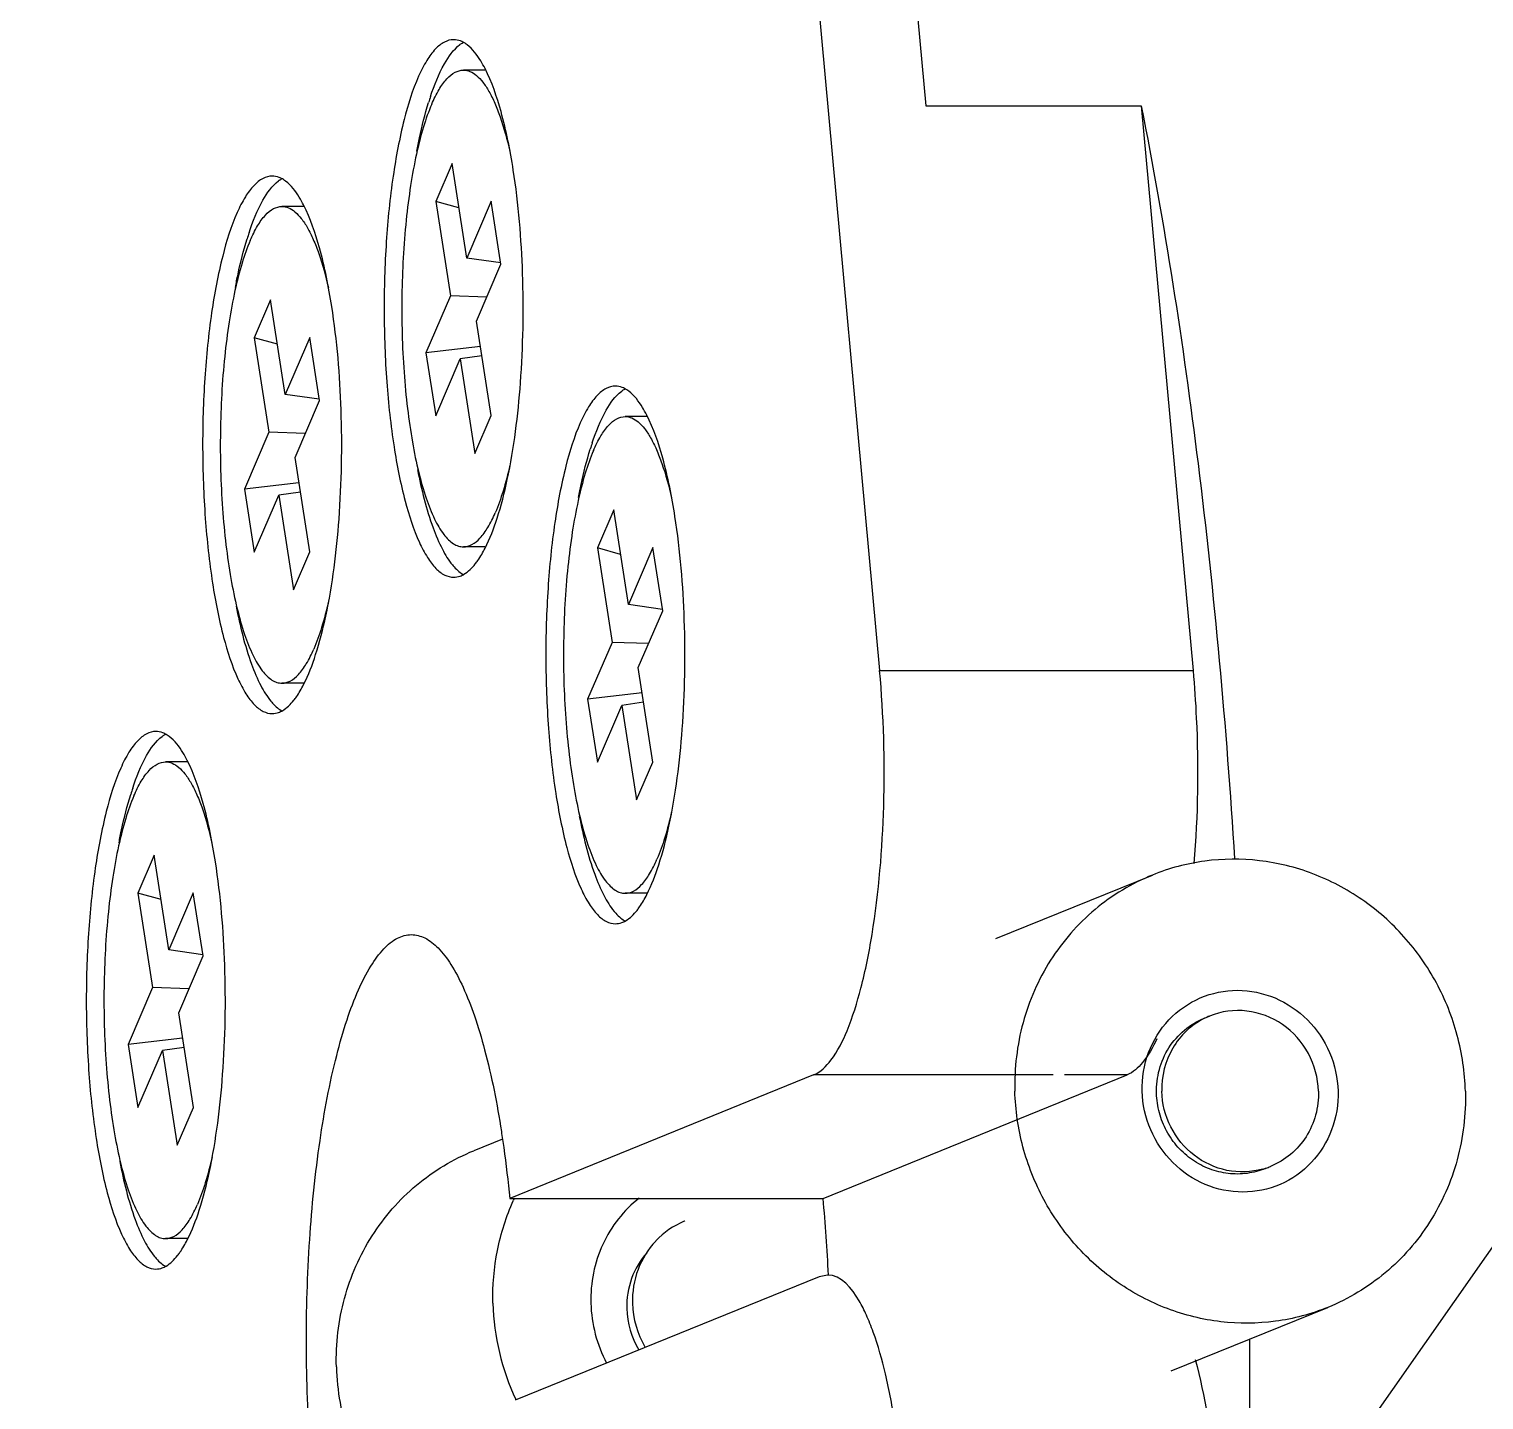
# Model space of a CAD drawing. Header units: millimetres. Extents: x 0 to 841, y 0 to 594.
# Drawn here: x 231.84 to 239.01, y 209.11 to 215.87 of the extents above; entities that cross this region are included whole.
import ezdxf

# ---------------------------------------------------------------- set-up
doc = ezdxf.new("R2010")
doc.units = ezdxf.units.MM
doc.header["$LTSCALE"] = 46.255
doc.layers.get('0').update_dxf_attribs({"linetype": 'CONTINUOUS'})
doc.layers.add('AXIS', color=7, linetype='CONTINUOUS')
doc.styles.get("Standard").update_dxf_attribs({"font": 'txt', "width": 0.85})
doc.dimstyles.get("Standard").update_dxf_attribs({"dimtxt": 3.5, "dimasz": 3.5, "dimexe": 1.5, "dimexo": 1, "dimtad": 1, "dimtxsty": 'STANDARD', "dimcen": 0.09, "dimadec": 0, "dimazin": 0, "dimtol": 1, "dimtp": 0.01, "dimtm": 0.01, "dimtfac": 1, "dimtofl": 0, "dimtmove": 0, "dimatfit": 3, "dimfxl": 1, "dimtolj": 1, "dimarcsym": 0})

msp = doc.modelspace()

# ---------------------------------------------------------------- linework, layer by layer
at = {"color": 7, "linetype": 'CONTINUOUS'}
for p, q in [((235.659, 216.7729), (236.0321, 212.7063)), ((236.142, 216.7729), (236.2597, 215.4898)), ((234.0851, 215.6666), (233.9796, 215.6666)), ((236.2597, 215.4898), (237.3222, 215.4898)), ((237.3222, 215.4898), (237.5776, 212.7063)), ((233.9232, 215.2064), (233.8428, 215.0197)), ((233.9957, 214.7403), (233.9232, 215.2064)), ((233.9573, 214.9875), (233.8428, 215.0197)), ((233.8428, 215.0197), (233.9153, 214.5536)), ((234.1163, 215.0204), (233.9957, 214.7403)), ((234.1646, 214.7096), (234.1163, 215.0204)), ((233.1901, 214.9944), (233.0846, 214.9944)), ((234.1636, 214.7161), (233.9957, 214.7403)), ((234.044, 214.4296), (234.1646, 214.7096)), ((233.0282, 214.5342), (232.9478, 214.3475)), ((233.1007, 214.0681), (233.0282, 214.5342)), ((233.9153, 214.5536), (233.7946, 214.2736)), ((234.0948, 214.5474), (233.9153, 214.5536)), ((234.1165, 213.9635), (234.044, 214.4296)), ((233.0622, 214.3153), (232.9478, 214.3475)), ((232.9478, 214.3475), (233.0203, 213.8814)), ((233.2213, 214.3482), (233.1007, 214.0681)), ((233.2696, 214.0375), (233.2213, 214.3482)), ((234.0635, 214.304), (233.7946, 214.2736)), ((233.7946, 214.2736), (233.843, 213.9628)), ((233.843, 213.9628), (233.9636, 214.2429)), ((234.0707, 214.2581), (233.9636, 214.2429)), ((233.9636, 214.2429), (234.0361, 213.7768)), ((233.2686, 214.0439), (233.1007, 214.0681)), ((233.149, 213.7574), (233.2696, 214.0375)), ((234.0361, 213.7768), (234.1165, 213.9635)), ((234.8826, 213.9587), (234.7771, 213.9587)), ((233.0203, 213.8814), (232.8996, 213.6014)), ((233.1998, 213.8753), (233.0203, 213.8814)), ((233.2215, 213.2913), (233.149, 213.7574)), ((233.1685, 213.6319), (232.8996, 213.6014)), ((232.8996, 213.6014), (232.9479, 213.2906)), ((233.1757, 213.5859), (233.0686, 213.5707)), ((232.9479, 213.2906), (233.0686, 213.5707)), ((233.0686, 213.5707), (233.1411, 213.1046)), ((234.7207, 213.4985), (234.6402, 213.3118)), ((234.7931, 213.0324), (234.7207, 213.4985)), ((234.0858, 213.3166), (233.9796, 213.3166)), ((234.7547, 213.2796), (234.6402, 213.3118)), ((234.6402, 213.3118), (234.7127, 212.8457)), ((234.9138, 213.3125), (234.7931, 213.0324)), ((234.9621, 213.0017), (234.9138, 213.3125)), ((233.1411, 213.1046), (233.2215, 213.2913)), ((234.9611, 213.0082), (234.7931, 213.0324)), ((234.8415, 212.7217), (234.9621, 213.0017)), ((234.7127, 212.8457), (234.5921, 212.5657)), ((234.8922, 212.8395), (234.7127, 212.8457)), ((234.9139, 212.2556), (234.8415, 212.7217)), ((236.0321, 212.7063), (237.5776, 212.7063)), ((233.1907, 212.6444), (233.0846, 212.6444)), ((234.861, 212.5961), (234.5921, 212.5657)), ((234.5921, 212.5657), (234.6404, 212.2549)), ((234.6404, 212.2549), (234.761, 212.535)), ((234.8681, 212.5502), (234.761, 212.535)), ((234.761, 212.535), (234.8335, 212.0689)), ((232.6163, 212.2567), (232.5108, 212.2567)), ((234.8335, 212.0689), (234.9139, 212.2556)), ((232.4544, 211.7965), (232.374, 211.6098)), ((232.5269, 211.3304), (232.4544, 211.7965)), ((232.4884, 211.5775), (232.374, 211.6098)), ((232.374, 211.6098), (232.4465, 211.1437)), ((232.6475, 211.6104), (232.5269, 211.3304)), ((232.6958, 211.2997), (232.6475, 211.6104)), ((234.8832, 211.6087), (234.7771, 211.6087)), ((232.6948, 211.3061), (232.5269, 211.3304)), ((232.5752, 211.0197), (232.6958, 211.2997)), ((232.4465, 211.1437), (232.3258, 210.8636)), ((232.626, 211.1375), (232.4465, 211.1437)), ((232.6477, 210.5536), (232.5752, 211.0197)), ((232.5947, 210.8941), (232.3258, 210.8636)), ((232.3258, 210.8636), (232.3741, 210.5529)), ((232.3741, 210.5529), (232.4948, 210.833)), ((232.6019, 210.8481), (232.4948, 210.833)), ((232.4948, 210.833), (232.5673, 210.3669)), ((235.7067, 210.7134), (234.2078, 210.1047)), ((236.8871, 210.7134), (235.7067, 210.7134)), ((235.7532, 210.1047), (237.2522, 210.7134)), ((237.2522, 210.7134), (236.9442, 210.7134)), ((232.5673, 210.3669), (232.6477, 210.5536)), ((232.6169, 209.9067), (232.5108, 209.9067)), ((235.7338, 209.7189), (234.2348, 209.1102)), ((235.7746, 209.727), (235.7338, 209.7189))]:
    msp.add_line(p, q, dxfattribs=at)
for centre, radius, start, end in [((235.2823, 209.6068), 0.6746, 181.60482, 207.72815), ((235.2002, 209.5735), 0.4153, 181.60931, 211.27406)]:
    msp.add_arc(centre, radius, start, end, dxfattribs=at)
for points, knots in [([(229.4073, 215.3086), (229.5472, 215.3197), (229.8423, 215.4017), (230.2525, 215.6733), (230.647, 216.0857), (231.027, 216.6349), (231.3916, 217.3176), (231.7383, 218.129), (232.0641, 219.0625), (232.4838, 220.519), (232.9239, 222.5853), (233.3129, 225.3043), (233.5663, 228.2605), (233.6745, 231.35), (233.6335, 234.4644), (233.4448, 237.494), (233.1156, 240.3326), (232.6583, 242.881), (232.1651, 244.7725), (231.7055, 246.0652), (231.3573, 246.8639), (230.9901, 247.535), (230.5226, 248.1929), (230.0886, 248.5831), (229.7754, 248.7115)], [0, 0, 0, 0, 0.01187, 0.025304, 0.041143, 0.059848, 0.081615, 0.106481, 0.134378, 0.165169, 0.2346, 0.312793, 0.397294, 0.485359, 0.574086, 0.660549, 0.741915, 0.815583, 0.879321, 0.90693, 0.931497, 0.952964, 0.971379, 1, 1, 1, 1]), ([(232.5052, 245.1466), (232.6914, 244.5724), (233.0296, 243.3285), (233.4309, 241.3294), (233.7506, 239.1152), (234.0624, 235.8896), (234.1724, 232.5482), (234.0889, 229.1832), (233.9279, 226.7201), (233.6731, 224.381), (233.3306, 222.2199), (232.909, 220.2865), (232.4186, 218.6236), (231.8716, 217.2682), (231.3486, 216.3605), (230.8969, 215.8322), (230.5714, 215.5549), (230.2372, 215.373), (230.003, 215.3175), (229.8903, 215.3086)], [0, 0, 0, 0, 0.058098, 0.123907, 0.196143, 0.27331, 0.435728, 0.517484, 0.597222, 0.67322, 0.743867, 0.807718, 0.863559, 0.910508, 0.948183, 0.963689, 0.977206, 0.989114, 1, 1, 1, 1]), ([(233.7227, 219.905), (233.6324, 219.905), (233.4394, 219.8658), (233.1692, 219.7021), (232.9104, 219.4424), (232.6617, 219.0896), (232.4235, 218.6461), (232.1975, 218.1151), (231.9856, 217.5013), (231.7137, 216.5398), (231.432, 215.1739), (231.1888, 213.3776), (231.0388, 211.4299), (230.9881, 209.405), (231.0388, 207.3802), (231.1888, 205.4325), (231.432, 203.6362), (231.7137, 202.2703), (231.9856, 201.3087), (232.1975, 200.6949), (232.4235, 200.164), (232.6617, 199.7204), (232.9104, 199.3676), (233.1691, 199.1079), (233.4394, 198.9442), (233.6324, 198.905), (233.7227, 198.905)], [0, 0, 0, 0, 0.012, 0.025459, 0.041393, 0.060357, 0.082585, 0.108125, 0.136899, 0.168752, 0.240746, 0.321857, 0.409305, 0.499999, 0.590692, 0.67814, 0.759251, 0.831247, 0.863099, 0.891874, 0.917414, 0.939643, 0.958606, 0.974541, 0.988, 1, 1, 1, 1]), ([(240.151, 203.3842), (240.3032, 204.2243), (240.5293, 206.0001), (240.6692, 208.7351), (240.6194, 211.5191), (240.4187, 213.7737), (240.1581, 215.4432), (239.928, 216.5469), (239.6623, 217.5193), (239.366, 218.3437), (239.0448, 219.006), (238.7434, 219.4406), (238.4878, 219.6854), (238.3036, 219.8107), (238.1156, 219.8875), (237.9867, 219.905), (237.9245, 219.905)], [0, 0, 0, 0, 0.14769, 0.309152, 0.473336, 0.628943, 0.700206, 0.765509, 0.823849, 0.874441, 0.9168, 0.95093, 0.965169, 0.977807, 0.989235, 1, 1, 1, 1]), ([(238.4075, 219.905), (238.4978, 219.905), (238.6908, 219.8659), (238.9611, 219.7023), (239.2198, 219.4426), (239.4685, 219.0898), (239.7068, 218.6464), (239.9328, 218.1154), (240.1447, 217.5016), (240.4166, 216.5402), (240.6984, 215.1742), (240.9416, 213.3779), (241.0916, 211.4302), (241.1423, 209.4053), (241.0916, 207.3804), (240.9416, 205.4326), (240.6984, 203.6363), (240.4167, 202.2703), (240.1448, 201.3087), (239.9329, 200.6949), (239.7069, 200.1639), (239.4687, 199.7204), (239.22, 199.3676), (238.9612, 199.1079), (238.691, 198.9442), (238.498, 198.905), (238.4076, 198.905)], [0, 0, 0, 0, 0.012, 0.025457, 0.041391, 0.060352, 0.082579, 0.108117, 0.136891, 0.168742, 0.240736, 0.321847, 0.409296, 0.49999, 0.590686, 0.678136, 0.759249, 0.831246, 0.863099, 0.891874, 0.917414, 0.939643, 0.958606, 0.974541, 0.988, 1, 1, 1, 1]), ([(238.6843, 218.9645), (238.7938, 218.8346), (239.0031, 218.5211), (239.2731, 217.9677), (239.525, 217.2942), (239.8476, 216.1913), (240.1661, 214.5839), (240.4148, 212.4524), (240.5296, 210.149), (240.5037, 207.8035), (240.3384, 205.5487), (240.1294, 204.0977), (239.9967, 203.413)], [0, 0, 0, 0, 0.032097, 0.07082, 0.116162, 0.167815, 0.287824, 0.425252, 0.57303, 0.723344, 0.868204, 1, 1, 1, 1]), ([(233.823, 215.4988), (233.8337, 215.5236), (233.8552, 215.5676), (233.8934, 215.6219), (233.9341, 215.6573), (233.9655, 215.6666), (233.9796, 215.6666)], [0, 0, 0, 0, 0.337469, 0.609675, 0.823629, 1, 1, 1, 1]), ([(233.9796, 215.6666), (233.9906, 215.6666), (234.0143, 215.6614), (234.0469, 215.6397), (234.078, 215.6057), (234.1078, 215.5596), (234.1361, 215.5018), (234.1737, 215.4041), (234.1953, 215.3235), (234.2083, 215.2664)], [0, 0, 0, 0, 0.068065, 0.145678, 0.239179, 0.351734, 0.484489, 0.637405, 1, 1, 1, 1]), ([(233.823, 215.4988), (233.8074, 215.4626), (233.779, 215.3814), (233.745, 215.2471), (233.7169, 215.0932), (233.6875, 214.8611), (233.6709, 214.5536), (233.6791, 214.2433), (233.7017, 214.0023), (233.7255, 213.8374), (233.7556, 213.6895), (233.7914, 213.5625), (233.8317, 213.4595), (233.8706, 213.3909), (233.9044, 213.3518), (233.9288, 213.3318), (233.9539, 213.3195), (233.9713, 213.3166), (233.9797, 213.3166)], [0, 0, 0, 0, 0.051683, 0.112571, 0.181447, 0.256761, 0.419376, 0.584724, 0.663369, 0.73675, 0.803154, 0.861126, 0.90959, 0.948054, 0.963694, 0.977214, 0.989075, 1, 1, 1, 1]), ([(237.3222, 215.4898), (237.438, 214.9062), (237.6289, 213.6726), (237.7413, 212.4299), (237.7825, 211.7792)], [0, 0, 0, 0, 0.477137, 1, 1, 1, 1]), ([(232.928, 214.8266), (232.9387, 214.8514), (232.9602, 214.8954), (232.9983, 214.9497), (233.0391, 214.9851), (233.0705, 214.9944), (233.0846, 214.9944)], [0, 0, 0, 0, 0.337469, 0.609675, 0.823629, 1, 1, 1, 1]), ([(233.0846, 214.9944), (233.0956, 214.9944), (233.1193, 214.9892), (233.1519, 214.9675), (233.183, 214.9335), (233.2127, 214.8874), (233.241, 214.8296), (233.2787, 214.7319), (233.3003, 214.6513), (233.3133, 214.5942)], [0, 0, 0, 0, 0.068065, 0.145678, 0.239179, 0.351734, 0.484489, 0.637405, 1, 1, 1, 1]), ([(232.928, 214.8266), (232.9124, 214.7904), (232.884, 214.7092), (232.85, 214.575), (232.8219, 214.421), (232.7925, 214.1889), (232.7759, 213.8814), (232.7841, 213.5711), (232.8067, 213.3301), (232.8304, 213.1652), (232.8606, 213.0173), (232.8963, 212.8903), (232.9366, 212.7873), (232.9755, 212.7187), (233.0094, 212.6796), (233.0337, 212.6596), (233.0588, 212.6473), (233.0763, 212.6444), (233.0846, 212.6444)], [0, 0, 0, 0, 0.051683, 0.112571, 0.181447, 0.256761, 0.419376, 0.584724, 0.663369, 0.73675, 0.803154, 0.861126, 0.90959, 0.948054, 0.963694, 0.977214, 0.989075, 1, 1, 1, 1]), ([(234.6205, 213.7909), (234.6312, 213.8157), (234.6527, 213.8597), (234.6908, 213.914), (234.7315, 213.9494), (234.7629, 213.9587), (234.7771, 213.9587)], [0, 0, 0, 0, 0.337469, 0.609675, 0.823629, 1, 1, 1, 1]), ([(234.7771, 213.9587), (234.7881, 213.9587), (234.8117, 213.9535), (234.8444, 213.9318), (234.8755, 213.8978), (234.9052, 213.8517), (234.9335, 213.7939), (234.9711, 213.6962), (234.9928, 213.6156), (235.0057, 213.5585)], [0, 0, 0, 0, 0.068065, 0.145678, 0.239179, 0.351734, 0.484489, 0.637405, 1, 1, 1, 1]), ([(234.6205, 213.7909), (234.6049, 213.7547), (234.5765, 213.6735), (234.5425, 213.5393), (234.5143, 213.3853), (234.485, 213.1532), (234.4684, 212.8457), (234.4766, 212.5354), (234.4992, 212.2944), (234.5229, 212.1295), (234.5531, 211.9816), (234.5888, 211.8546), (234.6291, 211.7516), (234.668, 211.683), (234.7019, 211.6439), (234.7262, 211.6239), (234.7513, 211.6116), (234.7688, 211.6087), (234.7771, 211.6087)], [0, 0, 0, 0, 0.051683, 0.112571, 0.181447, 0.256761, 0.419376, 0.584724, 0.663369, 0.73675, 0.803154, 0.861126, 0.90959, 0.948054, 0.963694, 0.977214, 0.989075, 1, 1, 1, 1]), ([(234.2089, 213.7196), (234.1992, 213.6764), (234.1786, 213.5968), (234.1512, 213.5191), (234.1363, 213.4844)], [0, 0, 0, 0, 0.539765, 1, 1, 1, 1]), ([(233.9797, 213.3166), (233.9938, 213.3166), (234.0252, 213.3259), (234.0659, 213.3613), (234.1041, 213.4156), (234.1256, 213.4596), (234.1363, 213.4844)], [0, 0, 0, 0, 0.176371, 0.390325, 0.662531, 1, 1, 1, 1]), ([(233.3139, 213.0474), (233.3041, 213.0042), (233.2836, 212.9246), (233.2562, 212.847), (233.2413, 212.8122)], [0, 0, 0, 0, 0.539765, 1, 1, 1, 1]), ([(233.0846, 212.6444), (233.0988, 212.6444), (233.1302, 212.6537), (233.1709, 212.6891), (233.209, 212.7434), (233.2306, 212.7874), (233.2413, 212.8122)], [0, 0, 0, 0, 0.176371, 0.390325, 0.662531, 1, 1, 1, 1]), ([(235.7067, 210.7134), (235.7414, 210.7275), (235.8097, 210.7976), (235.8826, 210.9466), (235.9482, 211.156), (236.0215, 211.5246), (236.064, 212.0491), (236.0524, 212.4847), (236.0321, 212.7063)], [0, 0, 0, 0, 0.054235, 0.133958, 0.240469, 0.370491, 0.677756, 1, 1, 1, 1]), ([(237.5776, 212.7063), (237.5847, 212.6286), (237.6061, 212.3119), (237.6014, 211.9933), (237.582, 211.7548)], [0, 0, 0, 0, 0.245969, 1, 1, 1, 1]), ([(232.3542, 212.0888), (232.3649, 212.1137), (232.3864, 212.1577), (232.4245, 212.212), (232.4653, 212.2474), (232.4967, 212.2567), (232.5108, 212.2567)], [0, 0, 0, 0, 0.337469, 0.609675, 0.823629, 1, 1, 1, 1]), ([(232.5108, 212.2567), (232.5218, 212.2567), (232.5455, 212.2514), (232.5781, 212.2298), (232.6092, 212.1958), (232.639, 212.1497), (232.6673, 212.0919), (232.7049, 211.9941), (232.7265, 211.9135), (232.7395, 211.8565)], [0, 0, 0, 0, 0.068065, 0.145678, 0.239179, 0.351734, 0.484489, 0.637405, 1, 1, 1, 1]), ([(232.3542, 212.0888), (232.3386, 212.0527), (232.3102, 211.9714), (232.2762, 211.8372), (232.2481, 211.6833), (232.2187, 211.4511), (232.2021, 211.1437), (232.2103, 210.8334), (232.2329, 210.5924), (232.2566, 210.4274), (232.2868, 210.2796), (232.3225, 210.1526), (232.3629, 210.0495), (232.4017, 209.981), (232.4356, 209.9419), (232.4599, 209.9219), (232.485, 209.9095), (232.5025, 209.9067), (232.5108, 209.9067)], [0, 0, 0, 0, 0.051683, 0.112571, 0.181447, 0.256761, 0.419376, 0.584724, 0.663369, 0.73675, 0.803154, 0.861126, 0.90959, 0.948054, 0.963694, 0.977214, 0.989075, 1, 1, 1, 1]), ([(235.0064, 212.0117), (234.9966, 211.9685), (234.976, 211.8889), (234.9487, 211.8113), (234.9337, 211.7765)], [0, 0, 0, 0, 0.539765, 1, 1, 1, 1]), ([(234.7771, 211.6087), (234.7912, 211.6087), (234.8227, 211.618), (234.8634, 211.6534), (234.9015, 211.7077), (234.923, 211.7517), (234.9337, 211.7765)], [0, 0, 0, 0, 0.176371, 0.390325, 0.662531, 1, 1, 1, 1]), ([(233.2791, 208.3749), (233.2542, 208.535), (233.2181, 208.8692), (233.1995, 209.3793), (233.2147, 209.8912), (233.2629, 210.3698), (233.3302, 210.7315), (233.4007, 210.978), (233.4562, 211.1258), (233.516, 211.2446), (233.5796, 211.3327), (233.6474, 211.3901), (233.6993, 211.405), (233.7228, 211.405)], [0, 0, 0, 0, 0.152632, 0.31631, 0.480535, 0.634708, 0.769123, 0.826407, 0.876056, 0.917673, 0.95132, 0.977918, 1, 1, 1, 1]), ([(233.7228, 211.405), (233.7456, 211.405), (233.796, 211.391), (233.8624, 211.3366), (233.9247, 211.2526), (233.9834, 211.1394), (234.038, 210.9983), (234.1081, 210.7626), (234.1455, 210.5704), (234.1665, 210.4351)], [0, 0, 0, 0, 0.061273, 0.134548, 0.22671, 0.340405, 0.475901, 0.632281, 1, 1, 1, 1]), ([(237.3269, 210.6332), (237.3251, 210.6975), (237.3461, 210.8272), (237.4487, 210.9931), (237.6072, 211.1047), (237.797, 211.1435), (237.9881, 211.104), (238.1512, 210.9931), (238.2622, 210.8285), (238.291, 210.6981), (238.2928, 210.6332)], [0, 0, 0, 0, 0.126058, 0.250209, 0.372925, 0.49556, 0.619513, 0.745387, 0.872659, 1, 1, 1, 1]), ([(237.3977, 210.6228), (237.3966, 210.6622), (237.4059, 210.7414), (237.4537, 210.85), (237.531, 210.9386), (237.5981, 210.979), (237.6336, 210.9934)], [0, 0, 0, 0, 0.253985, 0.50509, 0.753401, 1, 1, 1, 1]), ([(237.3992, 210.8919), (237.3798, 210.8504), (237.3422, 210.7817), (237.2822, 210.7256), (237.2522, 210.7134)], [0, 0, 0, 0, 0.586058, 1, 1, 1, 1]), ([(238.2928, 210.6332), (238.2945, 210.5689), (238.2735, 210.4393), (238.1709, 210.2733), (238.0124, 210.1618), (237.8226, 210.1229), (237.6316, 210.1624), (237.4685, 210.2734), (237.3574, 210.4379), (237.3286, 210.5683), (237.3269, 210.6332)], [0, 0, 0, 0, 0.126058, 0.250209, 0.372925, 0.49556, 0.619513, 0.745387, 0.872659, 1, 1, 1, 1]), ([(237.9346, 210.2522), (237.9058, 210.2405), (237.8449, 210.2243), (237.7503, 210.2237), (237.6577, 210.2465), (237.5726, 210.2913), (237.5, 210.3555), (237.4441, 210.4353), (237.408, 210.526), (237.3986, 210.5905), (237.3977, 210.6228)], [0, 0, 0, 0, 0.122124, 0.24482, 0.368519, 0.493414, 0.619423, 0.746211, 0.873256, 1, 1, 1, 1]), ([(232.7401, 210.3097), (232.7303, 210.2664), (232.7098, 210.1869), (232.6824, 210.1092), (232.6675, 210.0745)], [0, 0, 0, 0, 0.539765, 1, 1, 1, 1]), ([(232.5108, 209.9067), (232.525, 209.9067), (232.5564, 209.9159), (232.5971, 209.9514), (232.6352, 210.0056), (232.6568, 210.0497), (232.6675, 210.0745)], [0, 0, 0, 0, 0.176371, 0.390325, 0.662531, 1, 1, 1, 1]), ([(234.8466, 210.1063), (234.8084, 210.0764), (234.7386, 210.0066), (234.6614, 209.8799), (234.6151, 209.7377), (234.6066, 209.6378), (234.6079, 209.5879)], [0, 0, 0, 0, 0.246831, 0.495639, 0.746742, 1, 1, 1, 1]), ([(234.885, 209.8371), (234.8519, 209.8005), (234.7995, 209.7127), (234.7837, 209.6119), (234.7851, 209.5618)], [0, 0, 0, 0, 0.496292, 1, 1, 1, 1]), ([(236.1611, 208.0964), (236.1635, 208.1997), (236.1626, 208.4042), (236.1454, 208.7029), (236.1131, 208.9813), (236.0669, 209.2282), (236.0171, 209.4074), (235.9692, 209.5273), (235.9159, 209.6344), (235.8418, 209.7269), (235.7746, 209.7271)], [0, 0, 0, 0, 0.178669, 0.353235, 0.516755, 0.662939, 0.78649, 0.838588, 0.883854, 1, 1, 1, 1]), ([(237.8565, 209.4104), (237.8566, 208.7387), (237.8227, 207.4205), (237.7183, 206.1059), (237.647, 205.4636)], [0, 0, 0, 0, 0.509693, 1, 1, 1, 1]), ([(237.5885, 209.3098), (237.6374, 209.1286), (237.698, 208.7236), (237.7116, 208.316), (237.7066, 208.0964)], [0, 0, 0, 0, 0.460687, 1, 1, 1, 1])]:
    msp.add_open_spline(points, degree=3, knots=knots, dxfattribs=at)
at = {"layer": 'AXIS', "color": 7, "linetype": 'CONTINUOUS'}
for p, q in [((236.6049, 211.3851), (237.3771, 211.6987)), ((237.6336, 210.9934), (237.6593, 211.0038)), ((234.1718, 210.3971), (234.0309, 210.3398)), ((237.9346, 210.2522), (237.9603, 210.2626)), ((234.2078, 210.1047), (235.7532, 210.1047)), ((237.4703, 209.2541), (238.2425, 209.5677))]:
    msp.add_line(p, q, dxfattribs=at)
for centre, radius, start, end in [((234.0574, 215.666), 0.158, 124.90075, 126.91895), ((235.2115, 215.074), 1.4691, 161.63623, 162.881), ((233.1624, 214.9938), 0.158, 124.90075, 126.91895), ((234.3165, 214.4018), 1.4691, 161.63623, 162.881), ((234.8549, 213.9581), 0.158, 124.90075, 126.91895), ((236.0089, 213.3661), 1.4691, 161.63623, 162.881), ((232.5886, 212.2561), 0.158, 124.90075, 126.91895), ((233.7427, 211.664), 1.4691, 161.63623, 162.881), ((237.7987, 210.6607), 0.3703, 112.09906, 116.39566), ((237.8216, 210.6037), 0.3682, 285.53519, 287.80464), ((237.8212, 210.6052), 0.3697, 287.80614, 292.099), ((235.248, 209.632), 1.1217, 155.01297, 155.60317), ((228.8574, 209.441), 6.9277, 2.37189, 5.49731), ((235.2248, 209.6162), 0.4072, 112.57419, 136.83412), ((235.2236, 209.6182), 0.4049, 112.09847, 112.51813), ((235.3172, 209.6212), 1.1927, 181.59817, 205.22906), ((235.2676, 209.6008), 0.4546, 181.61935, 210.44795)]:
    msp.add_arc(centre, radius, start, end, dxfattribs=at)
for points, knots in [([(233.9313, 215.8166), (233.9158, 215.8166), (233.8814, 215.8067), (233.8364, 215.7687), (233.7943, 215.7103), (233.7367, 215.5956), (233.6778, 215.4045), (233.6266, 215.1309), (233.5948, 214.8137), (233.5846, 214.4746), (233.597, 214.1367), (233.6209, 213.9152), (233.6374, 213.8092)], [0, 0, 0, 0, 0.022082, 0.048684, 0.082334, 0.123951, 0.230804, 0.365232, 0.519419, 0.68366, 0.847354, 1, 1, 1, 1]), ([(233.9765, 215.805), (233.9729, 215.8069), (233.9586, 215.8134), (233.9428, 215.8166), (233.9313, 215.8166)], [0, 0, 0, 0, 0.263073, 1, 1, 1, 1]), ([(233.8172, 215.5368), (233.8356, 215.5922), (233.8717, 215.6839), (233.9301, 215.7679), (233.9625, 215.7923)], [0, 0, 0, 0, 0.589763, 1, 1, 1, 1]), ([(234.0861, 215.674), (234.0795, 215.687), (234.0557, 215.7298), (234.0253, 215.7705), (233.9978, 215.7915)], [0, 0, 0, 0, 0.295437, 1, 1, 1, 1]), ([(234.2253, 215.174), (234.2102, 215.271), (234.1763, 215.4412), (234.1204, 215.6069), (234.0861, 215.674)], [0, 0, 0, 0, 0.565512, 1, 1, 1, 1]), ([(233.7499, 215.2675), (233.754, 215.2891), (233.77, 215.3695), (233.7898, 215.4491), (233.8074, 215.5064)], [0, 0, 0, 0, 0.268652, 1, 1, 1, 1]), ([(234.0866, 213.3102), (234.1106, 213.3572), (234.1529, 213.4685), (234.2214, 213.7395), (234.2711, 214.1439), (234.2805, 214.6553), (234.2515, 215.0054), (234.2253, 215.174)], [0, 0, 0, 0, 0.083923, 0.188222, 0.443572, 0.728847, 1, 1, 1, 1]), ([(233.0363, 215.1444), (233.0208, 215.1444), (232.9864, 215.1346), (232.9414, 215.0965), (232.8993, 215.0381), (232.8416, 214.9234), (232.7828, 214.7323), (232.7316, 214.4587), (232.6997, 214.1415), (232.6896, 213.8024), (232.702, 213.4645), (232.7259, 213.243), (232.7424, 213.137)], [0, 0, 0, 0, 0.022082, 0.048684, 0.082334, 0.123951, 0.230804, 0.365232, 0.519419, 0.68366, 0.847354, 1, 1, 1, 1]), ([(232.9222, 214.8646), (232.9405, 214.92), (232.9767, 215.0117), (233.0351, 215.0957), (233.0675, 215.1201)], [0, 0, 0, 0, 0.589763, 1, 1, 1, 1]), ([(233.0815, 215.1329), (233.0779, 215.1347), (233.0636, 215.1412), (233.0478, 215.1444), (233.0363, 215.1444)], [0, 0, 0, 0, 0.263073, 1, 1, 1, 1]), ([(233.1911, 215.0018), (233.1845, 215.0148), (233.1607, 215.0576), (233.1303, 215.0983), (233.1027, 215.1193)], [0, 0, 0, 0, 0.295437, 1, 1, 1, 1]), ([(233.3303, 214.5018), (233.3152, 214.5988), (233.2813, 214.769), (233.2254, 214.9347), (233.1911, 215.0018)], [0, 0, 0, 0, 0.565512, 1, 1, 1, 1]), ([(232.8549, 214.5953), (232.859, 214.6169), (232.875, 214.6973), (232.8948, 214.777), (232.9124, 214.8342)], [0, 0, 0, 0, 0.268652, 1, 1, 1, 1]), ([(233.1916, 212.638), (233.2156, 212.685), (233.2578, 212.7964), (233.3264, 213.0673), (233.3761, 213.4717), (233.3855, 213.9831), (233.3565, 214.3332), (233.3303, 214.5018)], [0, 0, 0, 0, 0.083923, 0.188222, 0.443572, 0.728847, 1, 1, 1, 1]), ([(234.7288, 214.1087), (234.7132, 214.1087), (234.6788, 214.0988), (234.6339, 214.0608), (234.5917, 214.0024), (234.5341, 213.8877), (234.4753, 213.6966), (234.4241, 213.423), (234.3922, 213.1058), (234.3821, 212.7667), (234.3944, 212.4288), (234.4184, 212.2073), (234.4348, 212.1013)], [0, 0, 0, 0, 0.022082, 0.048684, 0.082334, 0.123951, 0.230804, 0.365232, 0.519419, 0.68366, 0.847354, 1, 1, 1, 1]), ([(234.774, 214.0972), (234.7703, 214.099), (234.7561, 214.1055), (234.7403, 214.1087), (234.7288, 214.1087)], [0, 0, 0, 0, 0.263073, 1, 1, 1, 1]), ([(234.6146, 213.8289), (234.633, 213.8843), (234.6692, 213.976), (234.7275, 214.06), (234.76, 214.0844)], [0, 0, 0, 0, 0.589763, 1, 1, 1, 1]), ([(234.8835, 213.9661), (234.8769, 213.9791), (234.8531, 214.0219), (234.8228, 214.0626), (234.7952, 214.0836)], [0, 0, 0, 0, 0.295437, 1, 1, 1, 1]), ([(235.0228, 213.4661), (235.0077, 213.5631), (234.9737, 213.7333), (234.9179, 213.899), (234.8835, 213.9661)], [0, 0, 0, 0, 0.565512, 1, 1, 1, 1]), ([(233.6374, 213.8092), (233.6513, 213.7195), (233.6827, 213.5597), (233.741, 213.3769), (233.7976, 213.2676), (233.8389, 213.212), (233.8828, 213.1758), (233.9163, 213.1666), (233.9314, 213.1666)], [0, 0, 0, 0, 0.367809, 0.659506, 0.773228, 0.865415, 0.938715, 1, 1, 1, 1]), ([(234.5474, 213.5596), (234.5514, 213.5812), (234.5674, 213.6616), (234.5872, 213.7412), (234.6049, 213.7985)], [0, 0, 0, 0, 0.268652, 1, 1, 1, 1]), ([(233.7535, 213.697), (233.7723, 213.5999), (233.8048, 213.4656), (233.8696, 213.3106), (233.9057, 213.2512), (233.925, 213.2277)], [0, 0, 0, 0, 0.589486, 0.818222, 1, 1, 1, 1]), ([(234.884, 211.6023), (234.908, 211.6493), (234.9503, 211.7607), (235.0189, 212.0316), (235.0686, 212.436), (235.078, 212.9474), (235.049, 213.2975), (235.0228, 213.4661)], [0, 0, 0, 0, 0.083923, 0.188222, 0.443572, 0.728847, 1, 1, 1, 1]), ([(234.0381, 213.2325), (234.0424, 213.2379), (234.0606, 213.2625), (234.0759, 213.2891), (234.0866, 213.3102)], [0, 0, 0, 0, 0.227087, 1, 1, 1, 1]), ([(233.925, 213.2277), (233.9277, 213.2245), (233.9377, 213.2127), (233.9488, 213.2019), (233.9576, 213.1948)], [0, 0, 0, 0, 0.266975, 1, 1, 1, 1]), ([(233.9629, 213.1722), (233.9696, 213.1746), (233.9989, 213.1886), (234.0224, 213.2126), (234.0381, 213.2325)], [0, 0, 0, 0, 0.217071, 1, 1, 1, 1]), ([(232.7424, 213.137), (232.7563, 213.0473), (232.7877, 212.8875), (232.846, 212.7048), (232.9026, 212.5954), (232.9439, 212.5398), (232.9878, 212.5037), (233.0212, 212.4944), (233.0364, 212.4944)], [0, 0, 0, 0, 0.367809, 0.659506, 0.773228, 0.865415, 0.938715, 1, 1, 1, 1]), ([(232.8585, 213.0249), (232.8773, 212.9278), (232.9098, 212.7934), (232.9745, 212.6384), (233.0106, 212.579), (233.03, 212.5555)], [0, 0, 0, 0, 0.589486, 0.818222, 1, 1, 1, 1]), ([(233.1431, 212.5603), (233.1474, 212.5657), (233.1656, 212.5903), (233.1809, 212.6169), (233.1916, 212.638)], [0, 0, 0, 0, 0.227087, 1, 1, 1, 1]), ([(233.03, 212.5555), (233.0326, 212.5523), (233.0427, 212.5406), (233.0538, 212.5297), (233.0626, 212.5226)], [0, 0, 0, 0, 0.266975, 1, 1, 1, 1]), ([(233.0679, 212.5), (233.0745, 212.5024), (233.1039, 212.5164), (233.1274, 212.5404), (233.1431, 212.5603)], [0, 0, 0, 0, 0.217071, 1, 1, 1, 1]), ([(232.4625, 212.4067), (232.447, 212.4067), (232.4126, 212.3968), (232.3676, 212.3588), (232.3255, 212.3004), (232.2678, 212.1856), (232.209, 211.9945), (232.1578, 211.721), (232.126, 211.4038), (232.1158, 211.0647), (232.1282, 210.7267), (232.1521, 210.5053), (232.1686, 210.3993)], [0, 0, 0, 0, 0.022082, 0.048684, 0.082334, 0.123951, 0.230804, 0.365232, 0.519419, 0.68366, 0.847354, 1, 1, 1, 1]), ([(232.3484, 212.1269), (232.3667, 212.1822), (232.4029, 212.274), (232.4613, 212.358), (232.4937, 212.3823)], [0, 0, 0, 0, 0.589763, 1, 1, 1, 1]), ([(232.5077, 212.3951), (232.5041, 212.397), (232.4898, 212.4035), (232.474, 212.4067), (232.4625, 212.4067)], [0, 0, 0, 0, 0.263073, 1, 1, 1, 1]), ([(232.6173, 212.2641), (232.6107, 212.277), (232.5869, 212.3199), (232.5565, 212.3606), (232.5289, 212.3816)], [0, 0, 0, 0, 0.295437, 1, 1, 1, 1]), ([(232.7565, 211.7641), (232.7414, 211.861), (232.7075, 212.0313), (232.6516, 212.197), (232.6173, 212.2641)], [0, 0, 0, 0, 0.565512, 1, 1, 1, 1]), ([(232.2811, 211.8576), (232.2852, 211.8792), (232.3012, 211.9596), (232.321, 212.0392), (232.3386, 212.0965)], [0, 0, 0, 0, 0.268652, 1, 1, 1, 1]), ([(234.4348, 212.1013), (234.4488, 212.0116), (234.4802, 211.8518), (234.5385, 211.6691), (234.5951, 211.5597), (234.6364, 211.5041), (234.6803, 211.468), (234.7137, 211.4587), (234.7288, 211.4587)], [0, 0, 0, 0, 0.367809, 0.659506, 0.773228, 0.865415, 0.938715, 1, 1, 1, 1]), ([(234.551, 211.9892), (234.5698, 211.8921), (234.6022, 211.7577), (234.667, 211.6027), (234.7031, 211.5433), (234.7225, 211.5198)], [0, 0, 0, 0, 0.589486, 0.818222, 1, 1, 1, 1]), ([(232.6178, 209.9002), (232.6418, 209.9473), (232.684, 210.0586), (232.7526, 210.3295), (232.8023, 210.734), (232.8117, 211.2454), (232.7827, 211.5955), (232.7565, 211.7641)], [0, 0, 0, 0, 0.083923, 0.188222, 0.443572, 0.728847, 1, 1, 1, 1]), ([(238.9206, 210.6332), (238.9181, 210.7258), (238.891, 210.9114), (238.7873, 211.1721), (238.6265, 211.4015), (238.4178, 211.5861), (238.1732, 211.7151), (237.907, 211.7806), (237.6349, 211.7788), (237.4598, 211.7323), (237.3771, 211.6987)], [0, 0, 0, 0, 0.12675, 0.253798, 0.380581, 0.506589, 0.631484, 0.755182, 0.877877, 1, 1, 1, 1]), ([(237.3771, 211.6987), (237.2751, 211.6573), (237.0823, 211.5412), (236.86, 211.2865), (236.7227, 210.9742), (236.6959, 210.7465), (236.699, 210.6332)], [0, 0, 0, 0, 0.246598, 0.494904, 0.746007, 1, 1, 1, 1]), ([(234.8356, 211.5246), (234.8399, 211.53), (234.858, 211.5546), (234.8733, 211.5812), (234.884, 211.6023)], [0, 0, 0, 0, 0.227087, 1, 1, 1, 1]), ([(234.7225, 211.5198), (234.7251, 211.5166), (234.7352, 211.5049), (234.7463, 211.494), (234.7551, 211.4869)], [0, 0, 0, 0, 0.266975, 1, 1, 1, 1]), ([(234.7604, 211.4643), (234.767, 211.4667), (234.7964, 211.4807), (234.8199, 211.5047), (234.8356, 211.5246)], [0, 0, 0, 0, 0.217071, 1, 1, 1, 1]), ([(238.1962, 210.6332), (238.1944, 210.6973), (238.16, 210.8262), (238.0286, 210.9736), (237.8462, 211.0443), (237.7166, 211.0271), (237.6594, 211.0038)], [0, 0, 0, 0, 0.253916, 0.506788, 0.755341, 1, 1, 1, 1]), ([(237.634, 210.9924), (237.5699, 210.9606), (237.4575, 210.8552), (237.4215, 210.7062), (237.4234, 210.6332)], [0, 0, 0, 0, 0.494831, 1, 1, 1, 1]), ([(238.2425, 209.5677), (238.1598, 209.5341), (237.9847, 209.4877), (237.7126, 209.4858), (237.4464, 209.5513), (237.2019, 209.6803), (236.9932, 209.8649), (236.8323, 210.0943), (236.7286, 210.3551), (236.7015, 210.5406), (236.699, 210.6332)], [0, 0, 0, 0, 0.122123, 0.244818, 0.368516, 0.493411, 0.619419, 0.746202, 0.87325, 1, 1, 1, 1]), ([(237.9203, 210.249), (237.864, 210.2333), (237.7409, 210.2293), (237.574, 210.3075), (237.4559, 210.4511), (237.4251, 210.5727), (237.4234, 210.6332)], [0, 0, 0, 0, 0.244846, 0.493727, 0.746482, 1, 1, 1, 1]), ([(238.1962, 210.6332), (238.1973, 210.5938), (238.188, 210.5146), (238.1402, 210.406), (238.0628, 210.3174), (237.9957, 210.277), (237.9603, 210.2626)], [0, 0, 0, 0, 0.254013, 0.505091, 0.753404, 1, 1, 1, 1]), ([(238.9206, 210.6332), (238.9237, 210.5199), (238.897, 210.2922), (238.7596, 209.9799), (238.5374, 209.7252), (238.3445, 209.6091), (238.2425, 209.5677)], [0, 0, 0, 0, 0.253993, 0.505096, 0.753402, 1, 1, 1, 1]), ([(234.1665, 210.4351), (234.1707, 210.4085), (234.1868, 210.2987), (234.1997, 210.1884), (234.2078, 210.1047)], [0, 0, 0, 0, 0.242117, 1, 1, 1, 1]), ([(232.1686, 210.3993), (232.1825, 210.3096), (232.2139, 210.1498), (232.2722, 209.967), (232.3288, 209.8577), (232.3701, 209.802), (232.414, 209.7659), (232.4474, 209.7567), (232.4626, 209.7567)], [0, 0, 0, 0, 0.367809, 0.659506, 0.773228, 0.865415, 0.938715, 1, 1, 1, 1]), ([(232.2847, 210.2871), (232.3035, 210.19), (232.336, 210.0557), (232.4007, 209.9007), (232.4368, 209.8413), (232.4562, 209.8177)], [0, 0, 0, 0, 0.589486, 0.818222, 1, 1, 1, 1]), ([(233.3528, 209.2743), (233.3497, 209.3877), (233.3764, 209.6153), (233.5138, 209.9276), (233.736, 210.1823), (233.9289, 210.2984), (234.0309, 210.3398)], [0, 0, 0, 0, 0.253993, 0.505096, 0.753402, 1, 1, 1, 1]), ([(234.125, 209.5879), (234.1226, 209.675), (234.1372, 209.8497), (234.1908, 210.0166), (234.2265, 210.0953)], [0, 0, 0, 0, 0.502113, 1, 1, 1, 1]), ([(232.5693, 209.8226), (232.5736, 209.828), (232.5918, 209.8526), (232.6071, 209.8792), (232.6178, 209.9002)], [0, 0, 0, 0, 0.227087, 1, 1, 1, 1]), ([(234.9278, 209.8947), (234.89, 209.8545), (234.8298, 209.7569), (234.8117, 209.644), (234.8132, 209.5879)], [0, 0, 0, 0, 0.496146, 1, 1, 1, 1]), ([(232.4562, 209.8177), (232.4588, 209.8146), (232.4689, 209.8028), (232.48, 209.792), (232.4888, 209.7848)], [0, 0, 0, 0, 0.266975, 1, 1, 1, 1]), ([(232.4941, 209.7623), (232.5007, 209.7647), (232.5301, 209.7787), (232.5536, 209.8027), (232.5693, 209.8226)], [0, 0, 0, 0, 0.217071, 1, 1, 1, 1]), ([(233.3528, 209.2743), (233.356, 209.1564), (233.3984, 208.9197), (233.5624, 208.6006), (233.8116, 208.3447), (234.0213, 208.2317), (234.131, 208.1931)], [0, 0, 0, 0, 0.2511, 0.502569, 0.752627, 1, 1, 1, 1])]:
    msp.add_open_spline(points, degree=3, knots=knots, dxfattribs=at)
for points in [[(233.967, 215.7955), (233.9716, 215.7987), (233.9763, 215.8016), (233.9812, 215.8042)], [(233.9978, 215.7915), (233.9911, 215.7966), (233.984, 215.8012), (233.9765, 215.805)], [(233.072, 215.1233), (233.0765, 215.1265), (233.0813, 215.1294), (233.0861, 215.132)], [(233.1027, 215.1193), (233.0961, 215.1244), (233.089, 215.129), (233.0815, 215.1329)], [(234.7645, 214.0876), (234.769, 214.0908), (234.7737, 214.0937), (234.7786, 214.0963)], [(234.7952, 214.0836), (234.7885, 214.0887), (234.7814, 214.0933), (234.774, 214.0972)], [(233.9314, 213.1666), (233.9421, 213.1666), (233.9529, 213.1686), (233.9629, 213.1722)], [(233.9576, 213.1948), (233.965, 213.1888), (233.9728, 213.1834), (233.9812, 213.179)], [(233.0626, 212.5226), (233.07, 212.5166), (233.0778, 212.5112), (233.0862, 212.5068)], [(233.0364, 212.4944), (233.047, 212.4944), (233.0579, 212.4965), (233.0679, 212.5)], [(232.4982, 212.3856), (232.5027, 212.3888), (232.5075, 212.3917), (232.5123, 212.3943)], [(232.5289, 212.3816), (232.5223, 212.3867), (232.5152, 212.3913), (232.5077, 212.3951)], [(234.7288, 211.4587), (234.7395, 211.4587), (234.7503, 211.4607), (234.7604, 211.4643)], [(234.7551, 211.4869), (234.7624, 211.4809), (234.7703, 211.4755), (234.7786, 211.4711)], [(232.4888, 209.7848), (232.4962, 209.7789), (232.504, 209.7735), (232.5124, 209.7691)], [(232.4626, 209.7567), (232.4732, 209.7567), (232.4841, 209.7587), (232.4941, 209.7623)]]:
    msp.add_open_spline(points, degree=3, dxfattribs=at)

# ---------------------------------------------------------------- leaders
at = {"color": 2, "linetype": 'CONTINUOUS'}
msp.add_leader([(246.3638, 220.3054), (210.2856, 168.7837), (204.2856, 168.7837)], dimstyle='STANDARD', override={"dimtad": 0, "dimldrblk": 'DOT'}, dxfattribs=at)

doc.saveas('drawing.dxf')
